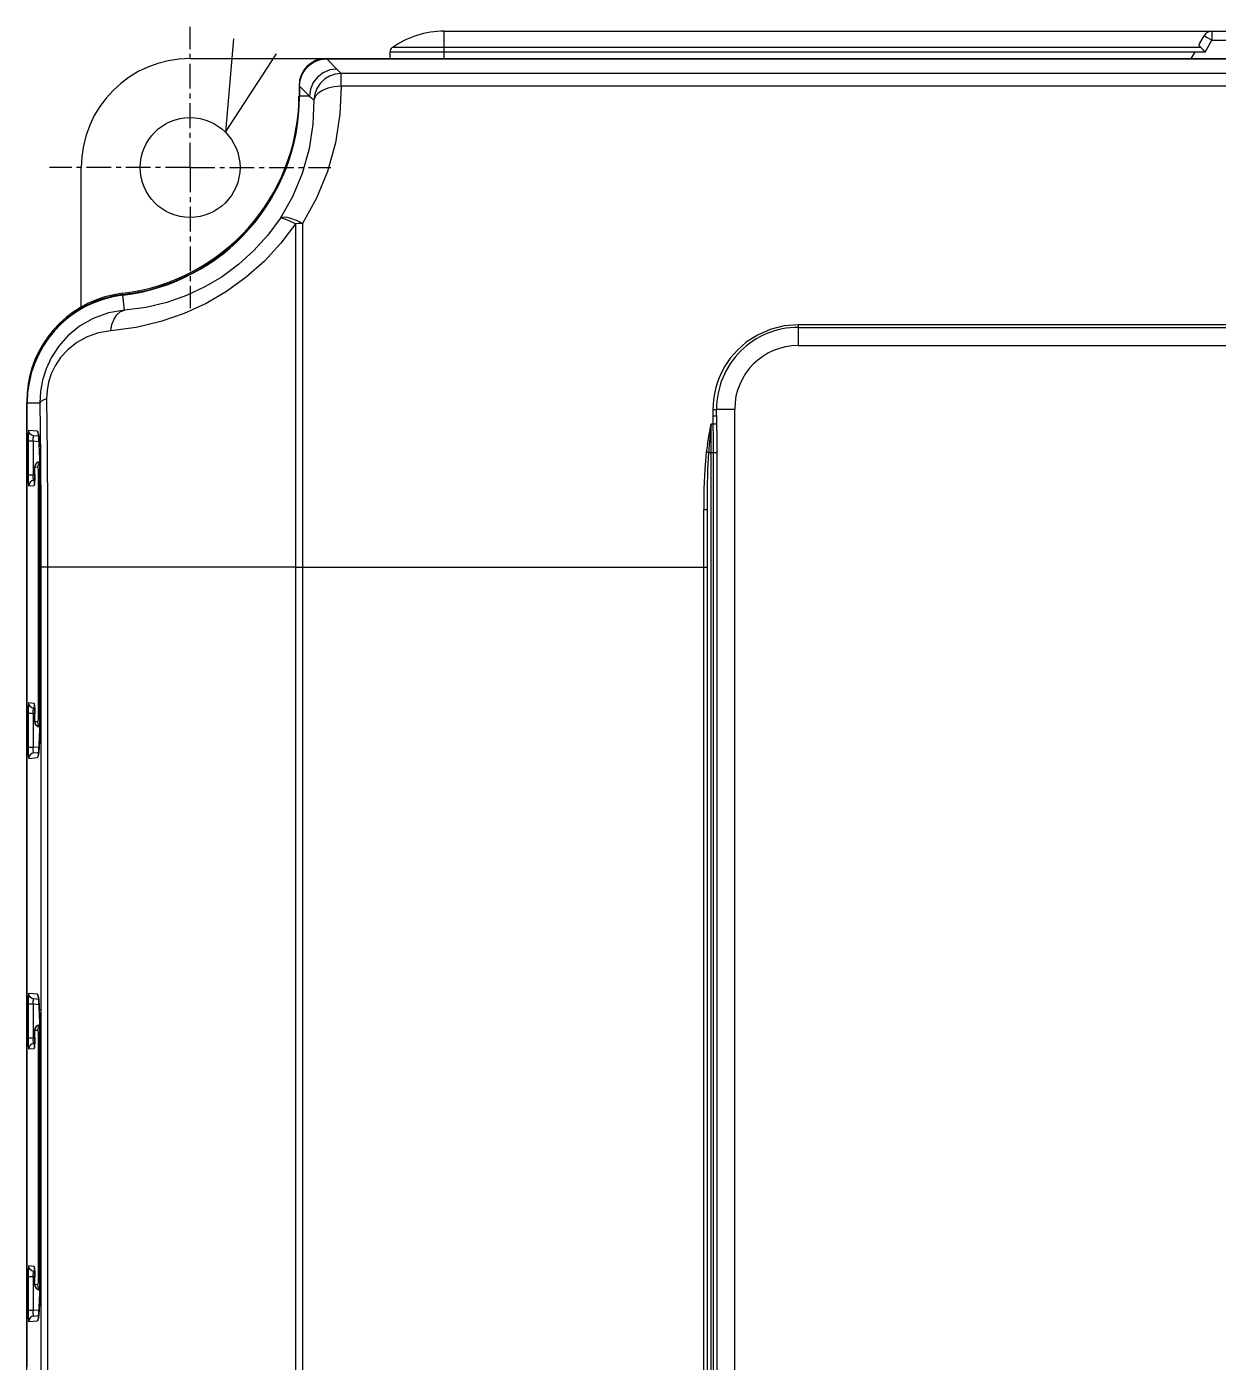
# Model space of a CAD drawing. Header units: inches. Extents: x 187 to 137830, y 99 to 66837.
# Drawn here: x 2982.9 to 3043.3, y 27739.8 to 27807.5 of the extents above; entities that cross this region are included whole.
import ezdxf

# ---------------------------------------------------------------- set-up
doc = ezdxf.new("R2010")
doc.units = ezdxf.units.IN
doc.header["$MEASUREMENT"] = 0
doc.linetypes.add('CENTER', pattern=[2, 1.25, -0.25, 0.25, -0.25])
doc.layers.add('ALL_NOTE', color=7, linetype='Continuous')
doc.layers.add('DEFAULT_1', color=7, linetype='CENTER')

msp = doc.modelspace()

# ---------------------------------------------------------------- linework, layer by layer
at = {"color": 7, "linetype": 'Continuous'}
for p, q in [((3004.082, 27805.882), (3004.082, 27807.262)), ((3004.082, 27807.262), (3090.562, 27807.262)), ((3042.369, 27806.651), (3042.589, 27807.032)), ((3042.641, 27806.21), (3042.987, 27806.81)), ((3042.987, 27807.262), (3042.987, 27806.81)), ((3042.987, 27806.81), (3051.656, 27806.81)), ((3001.328, 27806.21), (3001.322, 27805.882)), ((3042.641, 27806.21), (3001.328, 27806.21)), ((3042.42, 27806.432), (3001.445, 27806.432)), ((3042.115, 27806.21), (3041.925, 27805.882)), ((2991.202, 27805.882), (3103.442, 27805.882)), ((2998.124, 27805.858), (2998.632, 27805.35)), ((2998.124, 27805.858), (3096.52, 27805.858)), ((2998.856, 27804.477), (2998.856, 27805.124)), ((3095.788, 27805.124), (2998.856, 27805.124)), ((2996.722, 27804.502), (2996.722, 27803.972)), ((2996.746, 27804.48), (2996.746, 27803.972)), ((2996.746, 27804.48), (2997.254, 27803.972)), ((3095.788, 27804.477), (2998.856, 27804.477)), ((2997.254, 27803.972), (2996.746, 27803.972)), ((2985.682, 27793.272), (2985.682, 27800.362)), ((2996.541, 27797.508), (2996.541, 27678.462)), ((2996.904, 27797.526), (2996.904, 27780.122)), ((2990.215, 27794.589), (2990.215, 27794.543)), ((2990.668, 27794.775), (2990.668, 27794.709)), ((2987.885, 27793.143), (2987.795, 27793.898)), ((2988.111, 27794.035), (2988.111, 27793.984)), ((2988.564, 27794.114), (2988.564, 27794.071)), ((3022.022, 27792.401), (3022.022, 27791.346)), ((3097.286, 27792.401), (3022.022, 27792.401)), ((3022.022, 27792.266), (3101.142, 27792.266)), ((3022.022, 27791.346), (3101.142, 27791.346)), ((2982.922, 27584.162), (2982.922, 27788.441)), ((2982.946, 27739.642), (2982.946, 27788.441)), ((2982.946, 27788.441), (2983.593, 27788.441)), ((2983.593, 27788.441), (2983.622, 27785.699)), ((3017.698, 27788.094), (3017.698, 27787.777)), ((3017.698, 27787.777), (3017.7, 27787.373)), ((3017.882, 27787.808), (3017.882, 27788.126)), ((3017.882, 27788.126), (3018.802, 27788.126)), ((3018.802, 27678.462), (3018.802, 27788.126)), ((3017.606, 27678.462), (3017.606, 27787.373)), ((3017.606, 27787.373), (3017.7, 27787.373)), ((2982.993, 27786.5), (2982.993, 27784.784)), ((2983.245, 27786.5), (2982.993, 27786.5)), ((2983.477, 27787.008), (2983.022, 27787.048)), ((2983.245, 27786.5), (2983.245, 27784.784)), ((2983.552, 27786.474), (2983.245, 27786.5)), ((2983.53, 27786.75), (2983.274, 27786.773)), ((2983.587, 27785.594), (2983.576, 27785.988)), ((3017.484, 27785.923), (3017.606, 27785.923)), ((3017.606, 27785.923), (3017.713, 27785.923)), ((3017.713, 27785.923), (3017.713, 27678.462)), ((3017.713, 27785.923), (3017.895, 27785.923)), ((3017.895, 27785.923), (3017.895, 27678.462)), ((2983.332, 27785.184), (2983.346, 27785.271)), ((2983.332, 27785.184), (2983.477, 27785.196)), ((2983.332, 27784.814), (2983.332, 27785.184)), ((2983.332, 27784.814), (2983.332, 27785.184)), ((2983.332, 27785.184), (2983.332, 27785.184)), ((2983.584, 27785.459), (2983.589, 27785.459)), ((2983.592, 27785.305), (2983.587, 27785.594)), ((2983.594, 27785.166), (2983.589, 27785.459)), ((2983.596, 27784.722), (2983.594, 27785.166)), ((2983.245, 27784.784), (2982.993, 27784.784)), ((2983.334, 27784.792), (2983.245, 27784.784)), ((2983.274, 27784.512), (2983.327, 27784.516)), ((2983.324, 27784.423), (2983.328, 27784.537)), ((2983.332, 27784.814), (2983.332, 27784.814)), ((2983.502, 27784.722), (2983.502, 27772.762)), ((2983.502, 27784.722), (2983.596, 27784.722)), ((2983.595, 27784.942), (2983.596, 27784.722)), ((2983.596, 27772.762), (2983.596, 27784.722)), ((2983.596, 27784.722), (2983.596, 27772.728)), ((2983.022, 27784.237), (2983.304, 27784.261)), ((2983.318, 27784.339), (2983.304, 27784.261)), ((3017.238, 27678.462), (3017.238, 27783.036)), ((3017.422, 27678.462), (3017.422, 27783.024)), ((2983.645, 27780.122), (2983.645, 27722.638)), ((2983.984, 27780.122), (2983.645, 27780.122)), ((2983.984, 27780.122), (2983.984, 27722.609)), ((2996.541, 27780.122), (2983.984, 27780.122)), ((2996.541, 27780.122), (3017.422, 27780.122)), ((2996.904, 27780.122), (2996.904, 27678.462)), ((2983.304, 27773.223), (2983.022, 27773.248)), ((2983.327, 27772.968), (2983.274, 27772.973)), ((2983.317, 27773.15), (2983.304, 27773.223)), ((2982.993, 27772.7), (2982.993, 27770.984)), ((2983.245, 27772.7), (2982.993, 27772.7)), ((2983.245, 27772.7), (2983.245, 27770.984)), ((2983.334, 27772.693), (2983.245, 27772.7)), ((2983.332, 27772.301), (2983.332, 27772.7)), ((2983.332, 27772.301), (2983.332, 27772.671)), ((2983.332, 27772.671), (2983.332, 27772.671)), ((2983.351, 27772.2), (2983.332, 27772.301)), ((2983.332, 27772.301), (2983.346, 27772.213)), ((2983.477, 27772.288), (2983.332, 27772.301)), ((2983.332, 27772.301), (2983.332, 27772.301)), ((2983.405, 27772.114), (2983.351, 27772.2)), ((2983.596, 27772.762), (2983.502, 27772.762)), ((2983.587, 27771.891), (2983.594, 27772.319)), ((2983.594, 27772.319), (2983.596, 27772.762)), ((2983.487, 27772.053), (2983.405, 27772.114)), ((2983.584, 27772.026), (2983.487, 27772.053)), ((2983.576, 27771.496), (2983.587, 27771.891)), ((2983.589, 27772.025), (2983.584, 27772.026)), ((2983.245, 27770.984), (2982.993, 27770.984)), ((2983.553, 27771.011), (2983.245, 27770.984)), ((2983.561, 27771.15), (2983.576, 27771.496)), ((2983.022, 27770.437), (2983.477, 27770.476)), ((2983.274, 27770.712), (2983.53, 27770.734)), ((2983.477, 27758.488), (2983.022, 27758.528)), ((2983.53, 27758.23), (2983.274, 27758.253)), ((2982.993, 27757.98), (2982.993, 27756.264)), ((2983.245, 27757.98), (2982.993, 27757.98)), ((2983.245, 27757.98), (2983.245, 27756.264)), ((2983.552, 27757.954), (2983.245, 27757.98)), ((2983.587, 27757.074), (2983.576, 27757.468)), ((2983.332, 27756.664), (2983.346, 27756.751)), ((2983.332, 27756.664), (2983.477, 27756.676)), ((2983.332, 27756.294), (2983.332, 27756.664)), ((2983.332, 27756.294), (2983.332, 27756.664)), ((2983.332, 27756.664), (2983.332, 27756.664)), ((2983.584, 27756.939), (2983.589, 27756.939)), ((2983.592, 27756.785), (2983.587, 27757.074)), ((2983.594, 27756.646), (2983.589, 27756.939)), ((2983.596, 27756.202), (2983.594, 27756.646)), ((2983.245, 27756.264), (2982.993, 27756.264)), ((2983.334, 27756.272), (2983.245, 27756.264)), ((2983.274, 27755.992), (2983.327, 27755.996)), ((2983.324, 27755.903), (2983.328, 27756.017)), ((2983.332, 27756.294), (2983.332, 27756.294)), ((2983.502, 27756.202), (2983.502, 27744.242)), ((2983.502, 27756.202), (2983.596, 27756.202)), ((2983.595, 27756.422), (2983.596, 27756.202)), ((2983.596, 27744.242), (2983.596, 27756.202)), ((2983.596, 27756.202), (2983.596, 27744.208)), ((2983.022, 27755.717), (2983.304, 27755.741)), ((2983.318, 27755.819), (2983.304, 27755.741)), ((2983.304, 27744.703), (2983.022, 27744.728)), ((2983.317, 27744.63), (2983.304, 27744.703)), ((2982.993, 27744.18), (2982.993, 27742.464)), ((2983.245, 27744.18), (2982.993, 27744.18)), ((2983.245, 27744.18), (2983.245, 27742.464)), ((2983.334, 27744.173), (2983.245, 27744.18)), ((2983.327, 27744.448), (2983.274, 27744.453)), ((2983.332, 27743.781), (2983.332, 27744.18)), ((2983.332, 27743.781), (2983.332, 27744.151)), ((2983.332, 27744.151), (2983.332, 27744.151)), ((2983.351, 27743.68), (2983.332, 27743.781)), ((2983.332, 27743.781), (2983.346, 27743.693)), ((2983.477, 27743.768), (2983.332, 27743.781)), ((2983.332, 27743.781), (2983.332, 27743.781)), ((2983.596, 27744.242), (2983.502, 27744.242)), ((2983.587, 27743.371), (2983.594, 27743.799)), ((2983.594, 27743.799), (2983.596, 27744.242)), ((2983.405, 27743.594), (2983.351, 27743.68)), ((2983.487, 27743.533), (2983.405, 27743.594)), ((2983.584, 27743.506), (2983.487, 27743.533)), ((2983.59, 27743.551), (2983.549, 27743.582)), ((2983.576, 27742.976), (2983.587, 27743.371)), ((2983.589, 27743.505), (2983.584, 27743.506)), ((2983.245, 27742.464), (2982.993, 27742.464)), ((2983.553, 27742.491), (2983.245, 27742.464)), ((2983.561, 27742.63), (2983.576, 27742.976)), ((2983.022, 27741.917), (2983.477, 27741.956)), ((2983.274, 27742.192), (2983.53, 27742.214)), ((2982.922, 27740.562), (2982.946, 27740.561))]:
    msp.add_line(p, q, dxfattribs=at)
for points in [[(3042.589, 27807.032), (3042.609, 27807.023), (3042.666, 27806.993), (3042.754, 27806.943), (3042.865, 27806.881), (3042.987, 27806.81)], [(3042.42, 27806.432), (3042.365, 27806.495), (3042.346, 27806.571), (3042.369, 27806.651)], [(3042.641, 27806.21), (3042.561, 27806.297), (3042.487, 27806.373), (3042.42, 27806.432)], [(2996.746, 27804.48), (2996.781, 27804.787), (2996.882, 27805.078), (2997.046, 27805.34), (2997.264, 27805.558), (2997.526, 27805.722), (2997.817, 27805.824), (2998.124, 27805.858)], [(2998.632, 27805.35), (2998.276, 27805.302), (2997.944, 27805.164), (2997.659, 27804.945), (2997.44, 27804.66), (2997.302, 27804.328), (2997.254, 27803.972)], [(2998.632, 27805.35), (2998.744, 27805.237), (2998.856, 27805.124)], [(2998.856, 27805.124), (2998.553, 27805.09), (2998.265, 27804.99), (2998.006, 27804.829), (2997.789, 27804.615), (2997.623, 27804.359), (2997.518, 27804.073), (2997.478, 27803.771)], [(2998.856, 27804.477), (2998.797, 27803.068), (2998.57, 27801.609), (2998.168, 27800.166), (2997.609, 27798.802), (2996.904, 27797.526)], [(2998.856, 27804.477), (2998.511, 27804.45), (2998.188, 27804.378), (2997.907, 27804.267), (2997.687, 27804.122), (2997.541, 27803.953), (2997.478, 27803.771)], [(2997.478, 27803.771), (2997.431, 27802.558), (2997.233, 27801.3), (2996.88, 27800.056), (2996.387, 27798.878), (2995.762, 27797.776)], [(2997.254, 27803.972), (2997.366, 27803.872), (2997.478, 27803.771)], [(2996.541, 27797.508), (2995.807, 27796.534), (2994.968, 27795.626), (2994.043, 27794.806), (2993.053, 27794.089), (2992.011, 27793.479), (2990.898, 27792.965), (2989.717, 27792.554), (2988.476, 27792.258), (2987.18, 27792.086)], [(2995.762, 27797.776), (2995.145, 27796.936), (2994.44, 27796.154), (2993.661, 27795.448), (2992.827, 27794.832), (2991.949, 27794.31), (2991.013, 27793.872), (2990.019, 27793.525), (2988.974, 27793.279), (2987.885, 27793.143)], [(2996.904, 27797.526), (2996.598, 27797.679), (2996.313, 27797.785), (2996.068, 27797.839), (2995.88, 27797.836), (2995.762, 27797.776)], [(2996.541, 27797.508), (2996.26, 27797.652), (2996.026, 27797.748), (2995.856, 27797.791), (2995.762, 27797.776)], [(2996.904, 27797.526), (2996.721, 27797.521), (2996.541, 27797.508)], [(2987.885, 27793.143), (2987.065, 27792.997), (2986.296, 27792.716), (2985.605, 27792.318), (2985.011, 27791.829), (2984.532, 27791.288), (2984.169, 27790.726), (2983.906, 27790.161), (2983.728, 27789.597), (2983.624, 27789.025), (2983.593, 27788.441)], [(2987.18, 27792.086), (2987.24, 27792.403), (2987.348, 27792.682), (2987.497, 27792.906), (2987.68, 27793.063), (2987.885, 27793.143)], [(2987.18, 27792.086), (2986.564, 27791.983), (2985.983, 27791.78), (2985.459, 27791.491), (2985.007, 27791.133), (2984.643, 27790.735), (2984.366, 27790.323), (2984.165, 27789.907), (2984.03, 27789.493), (2983.952, 27789.072), (2983.929, 27788.643)], [(3022.022, 27792.401), (3021.301, 27792.341), (3020.601, 27792.162), (3019.951, 27791.875), (3019.391, 27791.512), (3018.936, 27791.111), (3018.578, 27790.698), (3018.304, 27790.294), (3018.1, 27789.908), (3017.951, 27789.547), (3017.846, 27789.213), (3017.775, 27788.903), (3017.73, 27788.617), (3017.705, 27788.349), (3017.698, 27788.094)], [(2983.929, 27788.643), (2983.756, 27788.581), (2983.642, 27788.513), (2983.593, 27788.441)], [(2983.929, 27788.643), (2983.96, 27785.835), (2983.978, 27782.988), (2983.984, 27780.122)], [(3017.698, 27788.094), (3017.768, 27788.097), (3017.828, 27788.104), (3017.868, 27788.114), (3017.882, 27788.126)], [(3017.698, 27787.777), (3017.768, 27787.78), (3017.828, 27787.786), (3017.868, 27787.796), (3017.882, 27787.808)], [(3017.882, 27787.808), (3017.882, 27787.635), (3017.884, 27787.402)], [(3017.422, 27786.326), (3017.508, 27786.829), (3017.606, 27787.373)], [(3017.606, 27787.373), (3017.557, 27786.819), (3017.514, 27786.308)], [(3017.7, 27787.373), (3017.768, 27787.375), (3017.826, 27787.382), (3017.867, 27787.391), (3017.884, 27787.402)], [(3017.7, 27787.373), (3017.702, 27787.192), (3017.707, 27786.83)], [(3017.884, 27787.402), (3017.885, 27787.218), (3017.889, 27786.849)], [(2983.022, 27787.048), (2983.015, 27787.029), (2983.008, 27786.975), (2983.002, 27786.888), (2982.997, 27786.775), (2982.994, 27786.643), (2982.993, 27786.5)], [(2983.274, 27786.773), (2983.176, 27786.8), (2983.095, 27786.861), (2983.041, 27786.948), (2983.022, 27787.048)], [(2983.274, 27786.773), (2983.261, 27786.765), (2983.251, 27786.738), (2983.244, 27786.695), (2983.24, 27786.638), (2983.241, 27786.572), (2983.245, 27786.5)], [(2983.523, 27786.831), (2983.5, 27786.962), (2983.477, 27787.008)], [(2983.511, 27786.884), (2983.496, 27786.908), (2983.477, 27787.008)], [(2983.509, 27786.892), (2983.509, 27786.894), (2983.509, 27786.891), (2983.513, 27786.873), (2983.518, 27786.844), (2983.524, 27786.802), (2983.53, 27786.75), (2983.536, 27786.687), (2983.543, 27786.613), (2983.549, 27786.528), (2983.555, 27786.432), (2983.561, 27786.326), (2983.567, 27786.209)], [(2983.576, 27785.988), (2983.561, 27786.334), (2983.543, 27786.619), (2983.523, 27786.831)], [(3017.707, 27786.83), (3017.709, 27786.649), (3017.711, 27786.468), (3017.712, 27786.286), (3017.713, 27786.104), (3017.713, 27785.923)], [(3017.889, 27786.849), (3017.891, 27786.664), (3017.892, 27786.479), (3017.894, 27786.293), (3017.894, 27786.108), (3017.895, 27785.923)], [(2983.572, 27786.082), (2983.577, 27785.945), (2983.582, 27785.798), (2983.586, 27785.641), (2983.589, 27785.477)], [(3017.363, 27785.946), (3017.281, 27785.063), (3017.246, 27784.094), (3017.238, 27783.036)], [(3017.422, 27786.326), (3017.391, 27786.133), (3017.363, 27785.946)], [(3017.484, 27785.923), (3017.448, 27785.931), (3017.407, 27785.939), (3017.363, 27785.946)], [(3017.422, 27783.024), (3017.426, 27784.078), (3017.443, 27785.043), (3017.484, 27785.923)], [(3017.514, 27786.308), (3017.499, 27786.112), (3017.484, 27785.923)], [(2983.584, 27785.459), (2983.487, 27785.432), (2983.405, 27785.371), (2983.351, 27785.284), (2983.332, 27785.184)], [(2983.346, 27785.271), (2983.398, 27785.363), (2983.483, 27785.43), (2983.584, 27785.459)], [(2983.59, 27785.413), (2983.549, 27785.383), (2983.496, 27785.296), (2983.477, 27785.196)], [(2983.477, 27785.196), (2983.484, 27785.181), (2983.49, 27785.134), (2983.495, 27785.058), (2983.499, 27784.96), (2983.501, 27784.845), (2983.502, 27784.722)], [(2983.592, 27785.305), (2983.594, 27785.126), (2983.595, 27784.942)], [(2983.622, 27785.699), (2983.639, 27782.919), (2983.645, 27780.122)], [(2982.993, 27784.784), (2982.994, 27784.641), (2982.997, 27784.509), (2983.002, 27784.396), (2983.008, 27784.31), (2983.015, 27784.255), (2983.022, 27784.237)], [(2983.274, 27784.512), (2983.176, 27784.484), (2983.095, 27784.423), (2983.041, 27784.337), (2983.022, 27784.237)], [(2983.245, 27784.784), (2983.241, 27784.712), (2983.24, 27784.646)], [(2983.24, 27784.646), (2983.244, 27784.59), (2983.251, 27784.547), (2983.261, 27784.52), (2983.274, 27784.512)], [(2983.304, 27784.261), (2983.311, 27784.281), (2983.318, 27784.336), (2983.324, 27784.423)], [(2983.322, 27784.412), (2983.32, 27784.374), (2983.317, 27784.347), (2983.316, 27784.339)], [(2983.332, 27784.814), (2983.332, 27784.741), (2983.331, 27784.659), (2983.329, 27784.584), (2983.327, 27784.518), (2983.325, 27784.46), (2983.322, 27784.412)], [(2983.328, 27784.537), (2983.331, 27784.67), (2983.332, 27784.814)], [(3017.238, 27783.036), (3017.308, 27783.035), (3017.368, 27783.032), (3017.408, 27783.029), (3017.422, 27783.024)], [(2983.022, 27773.248), (2983.015, 27773.229), (2983.008, 27773.175), (2983.002, 27773.088), (2982.997, 27772.975), (2982.994, 27772.843), (2982.993, 27772.7)], [(2983.274, 27772.973), (2983.176, 27773), (2983.095, 27773.061), (2983.041, 27773.148), (2983.022, 27773.248)], [(2983.274, 27772.973), (2983.261, 27772.965), (2983.251, 27772.938), (2983.244, 27772.895), (2983.24, 27772.838)], [(2983.324, 27773.061), (2983.318, 27773.149), (2983.311, 27773.204), (2983.304, 27773.223)], [(2983.316, 27773.15), (2983.316, 27773.153), (2983.316, 27773.147)], [(2983.316, 27773.147), (2983.318, 27773.13), (2983.321, 27773.102), (2983.323, 27773.065)], [(2983.323, 27773.065), (2983.325, 27773.021), (2983.327, 27772.969), (2983.329, 27772.91)], [(2983.332, 27772.671), (2983.331, 27772.814), (2983.328, 27772.947), (2983.324, 27773.061)], [(2983.329, 27772.91), (2983.33, 27772.845), (2983.331, 27772.775), (2983.332, 27772.7)], [(2983.24, 27772.838), (2983.241, 27772.772), (2983.245, 27772.7)], [(2983.346, 27772.213), (2983.398, 27772.121), (2983.483, 27772.055), (2983.584, 27772.026)], [(2983.502, 27772.762), (2983.501, 27772.639), (2983.499, 27772.524), (2983.495, 27772.426), (2983.49, 27772.351), (2983.484, 27772.304), (2983.477, 27772.288)], [(2983.59, 27772.071), (2983.549, 27772.102), (2983.496, 27772.188), (2983.477, 27772.288)], [(2983.592, 27772.207), (2983.59, 27772.044), (2983.587, 27771.888), (2983.583, 27771.739), (2983.579, 27771.597), (2983.575, 27771.464), (2983.57, 27771.34), (2983.564, 27771.225), (2983.559, 27771.119), (2983.553, 27771.022), (2983.547, 27770.935), (2983.541, 27770.857), (2983.535, 27770.788), (2983.529, 27770.729), (2983.524, 27770.68), (2983.518, 27770.64), (2983.513, 27770.611), (2983.509, 27770.594), (2983.509, 27770.591)], [(2983.596, 27772.728), (2983.595, 27772.55), (2983.594, 27772.376), (2983.592, 27772.207)], [(2982.993, 27770.984), (2982.994, 27770.841), (2982.997, 27770.709), (2983.002, 27770.596), (2983.008, 27770.51), (2983.015, 27770.455), (2983.022, 27770.437)], [(2983.245, 27770.984), (2983.241, 27770.912), (2983.24, 27770.846), (2983.244, 27770.79), (2983.251, 27770.747), (2983.261, 27770.72), (2983.274, 27770.712)], [(2983.523, 27770.654), (2983.543, 27770.866), (2983.561, 27771.15)], [(2983.274, 27770.712), (2983.176, 27770.684), (2983.095, 27770.623), (2983.041, 27770.537), (2983.022, 27770.437)], [(2983.477, 27770.476), (2983.5, 27770.522), (2983.523, 27770.654)], [(2983.511, 27770.601), (2983.496, 27770.576), (2983.477, 27770.476)], [(2983.022, 27758.528), (2983.015, 27758.509), (2983.008, 27758.455), (2983.002, 27758.368), (2982.997, 27758.255), (2982.994, 27758.123), (2982.993, 27757.98)], [(2983.274, 27758.253), (2983.176, 27758.28), (2983.095, 27758.341), (2983.041, 27758.428), (2983.022, 27758.528)], [(2983.274, 27758.253), (2983.261, 27758.245), (2983.251, 27758.218), (2983.244, 27758.175), (2983.24, 27758.118), (2983.241, 27758.052), (2983.245, 27757.98)], [(2983.523, 27758.311), (2983.5, 27758.442), (2983.477, 27758.488)], [(2983.511, 27758.364), (2983.496, 27758.388), (2983.477, 27758.488)], [(2983.509, 27758.372), (2983.509, 27758.374), (2983.509, 27758.371), (2983.513, 27758.353), (2983.518, 27758.324), (2983.524, 27758.282), (2983.53, 27758.23), (2983.536, 27758.167), (2983.543, 27758.093), (2983.549, 27758.008), (2983.555, 27757.912), (2983.561, 27757.806), (2983.567, 27757.689)], [(2983.576, 27757.468), (2983.561, 27757.814), (2983.543, 27758.099), (2983.523, 27758.311)], [(2983.572, 27757.562), (2983.577, 27757.425), (2983.582, 27757.278), (2983.586, 27757.121), (2983.589, 27756.957)], [(2983.584, 27756.939), (2983.487, 27756.912), (2983.405, 27756.851), (2983.351, 27756.764), (2983.332, 27756.664)], [(2983.346, 27756.751), (2983.398, 27756.843), (2983.483, 27756.91), (2983.584, 27756.939)], [(2983.59, 27756.893), (2983.549, 27756.863), (2983.496, 27756.776), (2983.477, 27756.676)], [(2983.477, 27756.676), (2983.484, 27756.661), (2983.49, 27756.614), (2983.495, 27756.538), (2983.499, 27756.44), (2983.501, 27756.325), (2983.502, 27756.202)], [(2983.592, 27756.785), (2983.594, 27756.606), (2983.595, 27756.422)], [(2982.993, 27756.264), (2982.994, 27756.121), (2982.997, 27755.989), (2983.002, 27755.876), (2983.008, 27755.79), (2983.015, 27755.735), (2983.022, 27755.717)], [(2983.274, 27755.992), (2983.176, 27755.964), (2983.095, 27755.903), (2983.041, 27755.817), (2983.022, 27755.717)], [(2983.245, 27756.264), (2983.241, 27756.192), (2983.24, 27756.126)], [(2983.24, 27756.126), (2983.244, 27756.07), (2983.251, 27756.027), (2983.261, 27756), (2983.274, 27755.992)], [(2983.332, 27756.294), (2983.332, 27756.221), (2983.331, 27756.139), (2983.329, 27756.064), (2983.327, 27755.998), (2983.325, 27755.94), (2983.322, 27755.892)], [(2983.328, 27756.017), (2983.331, 27756.15), (2983.332, 27756.294)], [(2983.304, 27755.741), (2983.311, 27755.761), (2983.318, 27755.816), (2983.324, 27755.903)], [(2983.322, 27755.892), (2983.32, 27755.854), (2983.317, 27755.827), (2983.316, 27755.819)], [(2983.022, 27744.728), (2983.015, 27744.709), (2983.008, 27744.655), (2983.002, 27744.568), (2982.997, 27744.455), (2982.994, 27744.323), (2982.993, 27744.18)], [(2983.274, 27744.453), (2983.176, 27744.48), (2983.095, 27744.541), (2983.041, 27744.628), (2983.022, 27744.728)], [(2983.324, 27744.541), (2983.318, 27744.629), (2983.311, 27744.684), (2983.304, 27744.703)], [(2983.316, 27744.63), (2983.316, 27744.633), (2983.316, 27744.627)], [(2983.316, 27744.627), (2983.318, 27744.61), (2983.321, 27744.582), (2983.323, 27744.545)], [(2983.323, 27744.545), (2983.325, 27744.501), (2983.327, 27744.449), (2983.329, 27744.39)], [(2983.332, 27744.151), (2983.331, 27744.294), (2983.328, 27744.427), (2983.324, 27744.541)], [(2983.274, 27744.453), (2983.261, 27744.445), (2983.251, 27744.418), (2983.244, 27744.375), (2983.24, 27744.318)], [(2983.24, 27744.318), (2983.241, 27744.252), (2983.245, 27744.18)], [(2983.329, 27744.39), (2983.33, 27744.325), (2983.331, 27744.255), (2983.332, 27744.18)], [(2983.502, 27744.242), (2983.501, 27744.119), (2983.499, 27744.004), (2983.495, 27743.906), (2983.49, 27743.831), (2983.484, 27743.784), (2983.477, 27743.768)], [(2983.596, 27744.208), (2983.595, 27744.03), (2983.594, 27743.856), (2983.592, 27743.687)], [(2983.346, 27743.693), (2983.398, 27743.601), (2983.483, 27743.535), (2983.584, 27743.506)], [(2983.549, 27743.582), (2983.496, 27743.668), (2983.477, 27743.768)], [(2983.592, 27743.687), (2983.59, 27743.524), (2983.587, 27743.368), (2983.583, 27743.219), (2983.579, 27743.077), (2983.575, 27742.944), (2983.57, 27742.82), (2983.564, 27742.705), (2983.559, 27742.599), (2983.553, 27742.502), (2983.547, 27742.415), (2983.541, 27742.337), (2983.535, 27742.268), (2983.529, 27742.209), (2983.524, 27742.16), (2983.518, 27742.12), (2983.513, 27742.091), (2983.509, 27742.074), (2983.509, 27742.071)], [(2982.993, 27742.464), (2982.994, 27742.321), (2982.997, 27742.189), (2983.002, 27742.076), (2983.008, 27741.99), (2983.015, 27741.935), (2983.022, 27741.917)], [(2983.245, 27742.464), (2983.241, 27742.392), (2983.24, 27742.326), (2983.244, 27742.27), (2983.251, 27742.227), (2983.261, 27742.2), (2983.274, 27742.192)], [(2983.523, 27742.134), (2983.543, 27742.346), (2983.561, 27742.63)], [(2983.274, 27742.192), (2983.176, 27742.164), (2983.095, 27742.103), (2983.041, 27742.017), (2983.022, 27741.917)], [(2983.477, 27741.956), (2983.5, 27742.002), (2983.523, 27742.134)], [(2983.511, 27742.081), (2983.496, 27742.056), (2983.477, 27741.956)]]:
    msp.add_lwpolyline(points, dxfattribs=at)
msp.add_circle((2991.202, 27800.362), 2.53, dxfattribs=at)
for centre, radius, start, end in [((3004.082, 27802.662), 4.6, 90, 124.97041), ((3042.987, 27806.802), 0.46, 90, 150), ((3001.604, 27806.206), 0.276, 124.97041, 179), ((2991.202, 27800.362), 5.52, 90, 180), ((2998.102, 27804.502), 1.38, 90, 180), ((2986.602, 27804.042), 10.12, 276.75633, 359.60013), ((2986.602, 27803.972), 10.12, 276.75633, 0), ((2986.602, 27803.972), 10.144, 276.75633, 0), ((2988.442, 27788.441), 5.52, 96.75633, 180), ((2988.442, 27788.441), 5.496, 96.75633, 180), ((2988.442, 27788.511), 5.52, 96.75633, 171.78902), ((3022.022, 27788.126), 4.14, 89.99698, 180), ((3022.022, 27788.126), 3.22, 90, 180)]:
    msp.add_arc(centre, radius, start, end, dxfattribs=at)
at = {"layer": 'ALL_NOTE', "color": 2, "linetype": 'Continuous'}
msp.add_lwpolyline([(2993.406, 27806.875), (2992.991, 27802.151), (2995.58, 27806.124)], dxfattribs=at)
at = {"layer": 'DEFAULT_1', "color": 7, "linetype": 'CENTER'}
for q in [(2991.202, 27807.492), (2984.072, 27800.362), (2991.202, 27793.232), (2998.332, 27800.362)]:
    msp.add_line((2991.202, 27800.362), q, dxfattribs=at)

doc.saveas('drawing.dxf')
